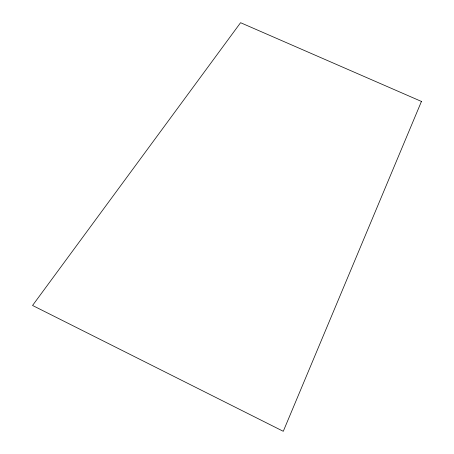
<?xml version="1.0" encoding="UTF-8"?>
<svg xmlns="http://www.w3.org/2000/svg" width="454" height="454" viewBox="0 0 454 454"><rect width="100%" height="100%" fill="white"/><g stroke="black" fill="none" stroke-linecap="round" stroke-linejoin="round"><path stroke-width="0.68" d="M421.443 101.446L283.279 431.3L32.557 305.463L240.58 22.7L421.443 101.446"/></g></svg>
